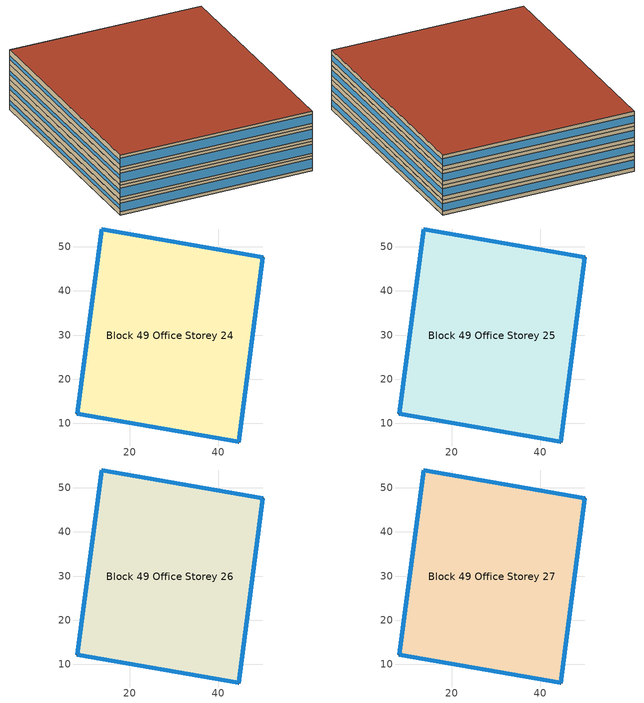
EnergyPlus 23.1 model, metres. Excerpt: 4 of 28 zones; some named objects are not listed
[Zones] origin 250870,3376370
Block 49 Office Storey 24
 floor outside (Project Floor): 50.13,47.61 44.65,5.8 8.1,12.19 13.67,53.99 z72
 wall outside (Project Wall): 13.67,53.99 8.1,12.19 44.65,5.8 50.13,47.61 13.67,53.99 z72:75
 window (Office_west_window_construction): 13.67,53.97 8.1,12.21 z73.12:73.88
 window (Office_south_window_construction): 8.12,12.19 44.63,5.81 z72.6:74.4
 window (Office_east_window_construction): 44.65,5.82 50.12,47.59 z72.97:74.03
 window (Office_north_window_construction): 50.11,47.61 13.69,53.99 z72.75:74.25
 roof outside (Project Ceiling): 44.65,5.8 50.13,47.61 13.67,53.99 8.1,12.19 z75
Block 49 Office Storey 25
 floor outside (Project Floor): 50.13,47.61 44.65,5.8 8.1,12.19 13.67,53.99 z75
 wall outside (Project Wall): 13.67,53.99 8.1,12.19 44.65,5.8 50.13,47.61 13.67,53.99 z75:78
 window (Office_west_window_construction): 13.67,53.97 8.1,12.21 z76.12:76.88
 window (Office_south_window_construction): 8.12,12.19 44.63,5.81 z75.6:77.4
 window (Office_east_window_construction): 44.65,5.82 50.12,47.59 z75.97:77.03
 window (Office_north_window_construction): 50.11,47.61 13.69,53.99 z75.75:77.25
 roof outside (Project Ceiling): 44.65,5.8 50.13,47.61 13.67,53.99 8.1,12.19 z78
Block 49 Office Storey 26
 floor outside (Project Floor): 50.13,47.61 44.65,5.8 8.1,12.19 13.67,53.99 z78
 wall outside (Project Wall): 13.67,53.99 8.1,12.19 44.65,5.8 50.13,47.61 13.67,53.99 z78:81
 window (Office_west_window_construction): 13.67,53.97 8.1,12.21 z79.12:79.88
 window (Office_south_window_construction): 8.12,12.19 44.63,5.81 z78.6:80.4
 window (Office_east_window_construction): 44.65,5.82 50.12,47.59 z78.97:80.03
 window (Office_north_window_construction): 50.11,47.61 13.69,53.99 z78.75:80.25
 roof outside (Project Ceiling): 44.65,5.8 50.13,47.61 13.67,53.99 8.1,12.19 z81
Block 49 Office Storey 27
 floor outside (Project Floor): 50.13,47.61 44.65,5.8 8.1,12.19 13.67,53.99 z81
 wall outside (Project Wall): 13.67,53.99 8.1,12.19 44.65,5.8 50.13,47.61 13.67,53.99 z81:84
 window (Office_west_window_construction): 13.67,53.97 8.1,12.21 z82.12:82.88
 window (Office_south_window_construction): 8.12,12.19 44.63,5.81 z81.6:83.4
 window (Office_east_window_construction): 44.65,5.82 50.12,47.59 z81.97:83.03
 window (Office_north_window_construction): 50.11,47.61 13.69,53.99 z81.75:83.25
 roof outside (Project Flat Roof): 44.65,5.8 50.13,47.61 13.67,53.99 8.1,12.19 z84
[Building]
Building_1: North Axis=0; Terrain=City; Loads Convergence Tolerance Value=0.04; Temperature Convergence Tolerance Value=0.4; Solar Distribution=FullExterior; Maximum Number of Warmup Days=25; Minimum Number of Warmup Days=6
[Site:Location]
CHN Design_Conditions: Latitude=30; Longitude=114; Time Zone=8; Elevation=12
[SIZINGPERIOD:DESIGNDAY] Day of Month=21; DryBulb Temperature Range Modifier Type=DefaultMultipliers; Humidity Condition Type=Wetbulb; Barometric Pressure=101181; Rain Indicator=No; Snow Indicator=No; Daylight Saving Time Indicator=No; Sky Clearness=0; Begin Environment Reset Mode=FullResetAtBeginEnvironment
Name | Month | Day Type | Maximum DryBulb Temperature | Daily DryBulb Temperature Range | Wetbulb or DewPoint at Maximum DryBulb | Wind Speed | Wind Direction | Solar Model Indicator | ASHRAE Clear Sky Optical Depth for Beam Irradiance taub | ASHRAE Clear Sky Optical Depth for Diffuse Irradiance taud
Ann Htg 99.6% Condns DB | 1 | WinterDesignDay | -10 | 0 | -4.8 | 1 | 340 | ASHRAEClearSky | 0 | 0
Ann Clg .4% Condns DB=>MWB | 7 | SummerDesignDay | 40 | 6.6 | 27.1 | 3.5 | 220 | ASHRAETau | 0.781 | 1.413
[MATERIAL]
DefaultMaterial: Roughness=Rough; Thickness=0.1; Conductivity=0.1; Density=1000; Specific Heat=1000; Thermal Absorptance=0.9; Solar Absorptance=0.7; Visible Absorptance=0.7
[WINDOWMATERIAL:SIMPLEGLAZINGSYSTEM] UFactor=1.6; Visible Transmittance=0.6
Name | Solar Heat Gain Coefficient
Office_east_window; Office_south_window; Office_west_window | 0.3
Office_north_window | 0.35
[CONSTRUCTION]
Project Wall; Project Floor; Project Flat Roof; Project Ceiling: DefaultMaterial
Office_east_window_construction: Office_east_window
Office_south_window_construction: Office_south_window
Office_west_window_construction: Office_west_window
Office_north_window_construction: Office_north_window
[SPACE] Ceiling Height=autocalculate; Volume=autocalculate; Floor Area=autocalculate; Space Type=Office
Name | Zone
Block 49 Office Storey 24_space | Block 49 Office Storey 24
Block 49 Office Storey 25_space | Block 49 Office Storey 25
Block 49 Office Storey 26_space | Block 49 Office Storey 26
Block 49 Office Storey 27_space | Block 49 Office Storey 27
[SPACELIST]
Office: Block 49 Office Storey 0_space, Block 49 Office Storey 1_space, Block 49 Office Storey 2_space, Block 49 Office Storey 3_space, Block 49 Office Storey 4_space, Block 49 Office Storey 5_space, Block 49 Office Storey 6_space, Block 49 Office Storey 7_space, Block 49 Office Storey 8_space, Block 49 Office Storey 9_space, Block 49 Office Storey 10_space, Block 49 Office Storey 11_space, Block 49 Office Storey 12_space, Block 49 Office Storey 13_space, Block 49 Office Storey 14_space, Block 49 Office Storey 15_space, Block 49 Office Storey 16_space, Block 49 Office Storey 17_space, Block 49 Office Storey 18_space, Block 49 Office Storey 19_space, Block 49 Office Storey 20_space, Block 49 Office Storey 21_space, Block 49 Office Storey 22_space, Block 49 Office Storey 23_space, Block 49 Office Storey 24_space, Block 49 Office Storey 25_space, Block 49 Office Storey 26_space, Block 49 Office Storey 27_space
[ZONE] Type=1; Multiplier=1; Ceiling Height=autocalculate; Volume=autocalculate; Floor Area=autocalculate; Part of Total Floor Area=Yes
Block 49 Office Storey 24; Block 49 Office Storey 25; Block 49 Office Storey 26; Block 49 Office Storey 27
[PEOPLE]
People_for_office: Zone or ZoneList or Space or SpaceList=Office; Number of People Schedule=SeasonalSchedule_Schedule_office_people; Number of People Calculation Method=People/Area; People per Floor Area=0.1; Fraction Radiant=0.3; Sensible Heat Fraction=autocalculate; Activity Level Schedule=SeasonalSchedule_Schedule_office_activity; Carbon Dioxide Generation Rate=3.82e-08; Enable ASHRAE 55 Comfort Warnings=No; Mean Radiant Temperature Calculation Type=ZoneAveraged; Clothing Insulation Calculation Method=ClothingInsulationSchedule; Cold Stress Temperature Threshold=15.56; Heat Stress Temperature Threshold=30
[LIGHTS]
Light_for_office: Zone or ZoneList or Space or SpaceList=Office; Schedule=SeasonalSchedule_office_lighting; Design Level Calculation Method=Watts/Area; Watts per Zone Floor Area=8; Return Air Fraction=0; Fraction Radiant=0.32; Fraction Visible=0.25; Fraction Replaceable=1; EndUse Subcategory=General; Return Air Fraction Calculated from Plenum Temperature=No; Return Air Fraction Function of Plenum Temperature Coefficient 1=0; Return Air Fraction Function of Plenum Temperature Coefficient 2=0
[ELECTRICEQUIPMENT]
Equipment_for_office: Zone or ZoneList or Space or SpaceList=Office; Schedule=SeasonalSchedule_Schedule_office_equipment; Design Level Calculation Method=Watts/Area; Watts per Zone Floor Area=15; Fraction Latent=0; Fraction Radiant=0; Fraction Lost=0; EndUse Subcategory=Electric Equipment
[DAYLIGHTING:CONTROLS] Illuminance Setpoint at Reference Point 1=300
Name | Zone or Space | Glare Calculation Daylighting Reference Point | Daylighting Reference Point 1
Dlight_Block 49 Office Storey 24 | Block 49 Office Storey 24 | Rpoint_Block 49 Office Storey 24 | Rpoint_Block 49 Office Storey 24
Dlight_Block 49 Office Storey 25 | Block 49 Office Storey 25 | Rpoint_Block 49 Office Storey 25 | Rpoint_Block 49 Office Storey 25
Dlight_Block 49 Office Storey 26 | Block 49 Office Storey 26 | Rpoint_Block 49 Office Storey 26 | Rpoint_Block 49 Office Storey 26
Dlight_Block 49 Office Storey 27 | Block 49 Office Storey 27 | Rpoint_Block 49 Office Storey 27 | Rpoint_Block 49 Office Storey 27
[HVACTEMPLATE:ZONE:IDEALLOADSAIRSYSTEM] Template Thermostat=Thermostat_for_office; Maximum Heating Supply Air Temperature=50; Minimum Cooling Supply Air Temperature=13; Maximum Heating Supply Air Humidity Ratio=0.0156; Minimum Cooling Supply Air Humidity Ratio=0.0077; Heating Limit=NoLimit; Cooling Limit=NoLimit; Dehumidification Control Type=ConstantSensibleHeatRatio; Cooling Sensible Heat Ratio=0.7; Dehumidification Setpoint=60; Humidification Control Type=None; Humidification Setpoint=30; Outdoor Air Method=DetailedSpecification; Outdoor Air Flow Rate per Person=0.00944; Outdoor Air Flow Rate per Zone Floor Area=0; Outdoor Air Flow Rate per Zone=0; Design Specification Outdoor Air Object=Ventilation_for_office; Demand Controlled Ventilation Type=None; Outdoor Air Economizer Type=NoEconomizer; Heat Recovery Type=None; Sensible Heat Recovery Effectiveness=0.7; Latent Heat Recovery Effectiveness=0.65
Block 49 Office Storey 24; Block 49 Office Storey 25; Block 49 Office Storey 26; Block 49 Office Storey 27
[DESIGNSPECIFICATION:OUTDOORAIR]
Ventilation_for_office: Outdoor Air Method=Flow/Person; Outdoor Air Flow per Person=0.00833333; Outdoor Air Flow per Zone Floor Area=0; Outdoor Air Flow per Zone=0; Outdoor Air Flow Air Changes per Hour=0
[SCHEDULE:DAY:HOURLY]
Schedule_office_lighting_weekday_hourly: 0.1, 0.1, 0.1, 0.1, 0.1, 0.1, 0.1, 0.2, 0.5, 0.95, 0.95, 0.95, 0.8, 0.8, 0.95, 0.95, 0.95, 0.95, 0.95, 0.95, 0.95, 0.8, 0.5, 0.1
Schedule_office_lighting_holiday_hourly; Schedule_office_equipment_holiday_hourly: 0.1, 0.1, 0.1, 0.1, 0.1, 0.1, 0.1, 0.1, 0.1, 0.1, 0.1, 0.1, 0.1, 0.3, 0.3, 0.3, 0.3, 0.3, 0.3, 0.3, 0.3, 0.3, 0.1, 0.1
Schedule_office_equipment_weekday_hourly: 0.1, 0.1, 0.1, 0.1, 0.1, 0.1, 0.1, 0.2, 0.5, 0.95, 0.95, 0.95, 0.5, 0.5, 0.95, 0.95, 0.95, 0.95, 0.95, 0.95, 0.4, 0.4, 0.3, 0.1
Schedule_office_people_weekday_hourly: 0.1, 0.1, 0.1, 0.1, 0.1, 0.1, 0.1, 0.5, 0.95, 0.95, 0.95, 0.8, 0.8, 0.95, 0.95, 0.95, 0.95, 0.95, 0.8, 0.5, 0.5, 0.3, 0.1, 0.1
Schedule_office_people_holiday_hourly: 0.1, 0.1, 0.1, 0.1, 0.1, 0.1, 0.1, 0.1, 0.1, 0.1, 0.1, 0.1, 0.1, 0.3, 0.3, 0.3, 0.3, 0.3, 0.3, 0.1, 0.1, 0.1, 0.1, 0.1
Schedule_office_activity_weekday_hourly; Schedule_office_activity_holiday_hourly: 144, 144, 144, 144, 144, 144, 144, 144, 144, 144, 144, 144, 144, 144, 144, 144, 144, 144, 144, 144, 144, 144, 144, 144
[SCHEDULE:WEEK:DAILY]
Schedule_office_lighting_weekly: Schedule_office_lighting_holiday_hourly, Schedule_office_lighting_weekday_hourly, Schedule_office_lighting_weekday_hourly, Schedule_office_lighting_weekday_hourly, Schedule_office_lighting_weekday_hourly, Schedule_office_lighting_weekday_hourly, Schedule_office_lighting_holiday_hourly, Schedule_office_lighting_holiday_hourly, Schedule_office_lighting_weekday_hourly, Schedule_office_lighting_weekday_hourly, Schedule_office_lighting_holiday_hourly, Schedule_office_lighting_holiday_hourly
Schedule_office_equipment_weekly: Schedule_office_equipment_holiday_hourly, Schedule_office_equipment_weekday_hourly, Schedule_office_equipment_weekday_hourly, Schedule_office_equipment_weekday_hourly, Schedule_office_equipment_weekday_hourly, Schedule_office_equipment_weekday_hourly, Schedule_office_equipment_holiday_hourly, Schedule_office_equipment_holiday_hourly, Schedule_office_equipment_weekday_hourly, Schedule_office_equipment_weekday_hourly, Schedule_office_equipment_holiday_hourly, Schedule_office_equipment_holiday_hourly
Schedule_office_people_weekly: Schedule_office_people_holiday_hourly, Schedule_office_people_weekday_hourly, Schedule_office_people_weekday_hourly, Schedule_office_people_weekday_hourly, Schedule_office_people_weekday_hourly, Schedule_office_people_weekday_hourly, Schedule_office_people_holiday_hourly, Schedule_office_people_holiday_hourly, Schedule_office_people_weekday_hourly, Schedule_office_people_weekday_hourly, Schedule_office_people_holiday_hourly, Schedule_office_people_holiday_hourly
Schedule_office_activity_weekly: Schedule_office_activity_holiday_hourly, Schedule_office_activity_weekday_hourly, Schedule_office_activity_weekday_hourly, Schedule_office_activity_weekday_hourly, Schedule_office_activity_weekday_hourly, Schedule_office_activity_weekday_hourly, Schedule_office_activity_holiday_hourly, Schedule_office_activity_holiday_hourly, Schedule_office_activity_weekday_hourly, Schedule_office_activity_weekday_hourly, Schedule_office_activity_holiday_hourly, Schedule_office_activity_holiday_hourly
[SCHEDULE:YEAR]
SeasonalSchedule_office_lighting: Schedule_office_lighting_weekly, 1, 1, 12, 31
SeasonalSchedule_Schedule_office_equipment: Schedule_office_equipment_weekly, 1, 1, 12, 31
SeasonalSchedule_Schedule_office_people: Schedule_office_people_weekly, 1, 1, 12, 31
SeasonalSchedule_Schedule_office_activity: Schedule_office_activity_weekly, 1, 1, 12, 31
